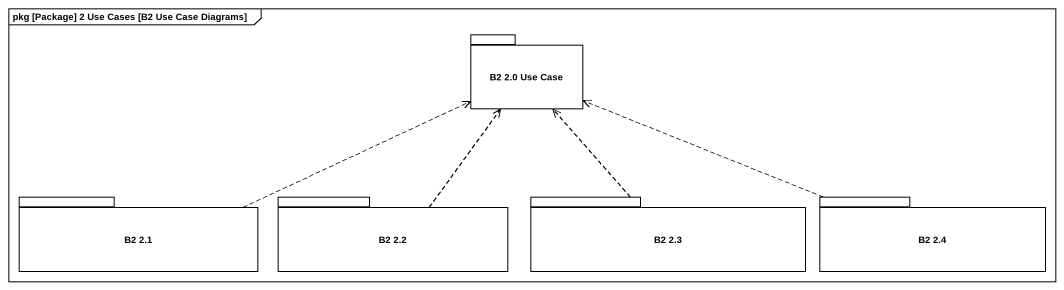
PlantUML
@startuml
mainframe pkg [Package] 2 Use Cases [B2 Use Case Diagrams]
package "B2 2.0 Use Case" as B2_2_0_Use_Case {
}
package "B2 2.1" as B2_2_1 {
}
package "B2 2.2" as B2_2_2 {
}
package "B2 2.3" as B2_2_3 {
}
package "B2 2.4" as B2_2_4 {
}
B2_2_1 .right.> B2_2_0_Use_Case
B2_2_2 .up.> B2_2_0_Use_Case
B2_2_3 .up.> B2_2_0_Use_Case
B2_2_4 .left.> B2_2_0_Use_Case
@enduml
